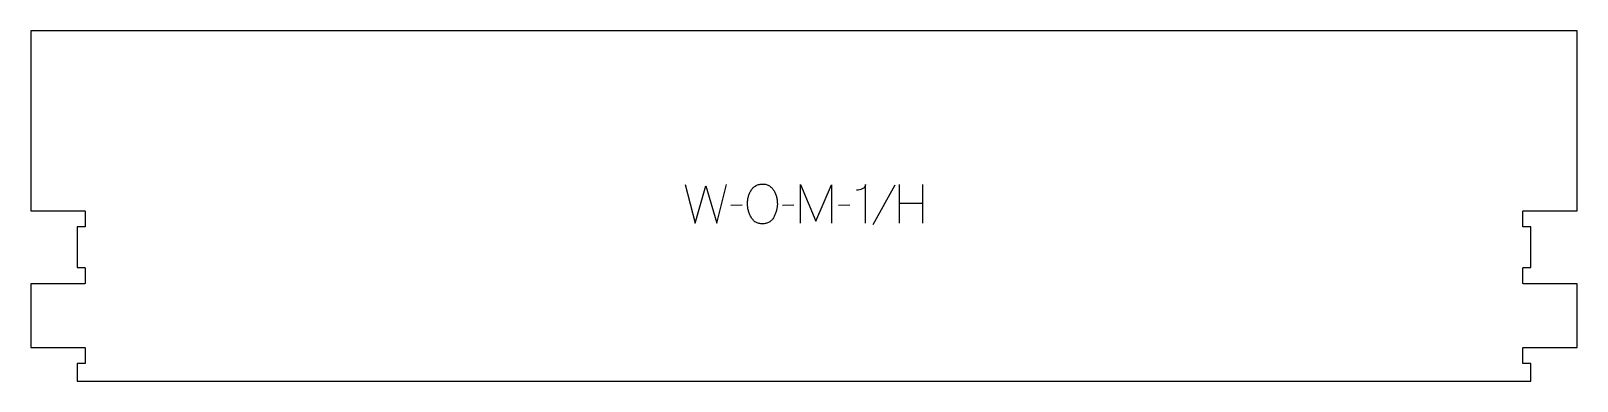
# Model space of a CAD drawing. Extents: x 0 to 1200, y 0 to 271.
import ezdxf

# ---------------------------------------------------------------- set-up
doc = ezdxf.new("R2010")
doc.units = 0
doc.layers.add('1_ANYTOOL_1MMDEEP_LABELS_S', color=2, linetype='CONTINUOUS')
doc.layers.add('4_ANYTOOL_CUTTHROUGH_OUTSI', color=5, linetype='CONTINUOUS')

msp = doc.modelspace()

# ---------------------------------------------------------------- linework, layer by layer
at = {"layer": '1_ANYTOOL_1MMDEEP_LABELS_S'}
for p, q in [((670.228571, 151.940538), (653.042857, 121.16911)), ((673.7, 152.411967), (673.7, 122.411967)), ((692, 122.411967), (692, 152.411967)), ((551.857143, 136.297681), (543.071429, 136.211967)), ((591.885714, 136.297681), (583.1, 136.211967)), ((635.385714, 136.297681), (626.6, 136.211967)), ((692, 137.711967), (673.7, 137.711967))]:
    msp.add_line(p, q, dxfattribs=at)
for points in [[(507.5, 152.411967), (515.214286, 122.411967), (523.657143, 151.511967), (532.142857, 122.411967), (539.642857, 152.411967)], [(597.028571, 122.411967), (597.028571, 152.411967), (609.028571, 124.040538), (621.028571, 152.283396), (621.028571, 122.411967)]]:
    msp.add_lwpolyline(points, dxfattribs=at)
msp.add_lwpolyline([(567.928571, 152.754824, -0.064784), (570.602527, 152.406903, -0.088904), (573.028571, 151.276253, -0.05419), (574.951136, 149.584123, -0.051179), (576.478571, 147.526253, -0.041653), (577.660771, 145.09748, -0.036749), (578.45, 142.511967, -0.024892), (578.907779, 139.892704, -0.030823), (579.071429, 137.240538, -0.034269), (578.894909, 134.668042, -0.031918), (578.380357, 132.140538, -0.031725), (577.49217, 129.531142, -0.026303), (576.307143, 127.040538, -0.058719), (574.783362, 124.878791, -0.077745), (572.744643, 123.215538, -0.077243), (570.257655, 122.236701, -0.055252), (567.585714, 121.940538, -0.054051), (564.831789, 122.239118, -0.077615), (562.266071, 123.236967, -0.078558), (560.190998, 124.92404, -0.060481), (558.65, 127.126253, -0.02629), (557.463339, 129.665472, -0.031299), (556.576786, 132.322681, -0.031469), (556.061747, 134.909497, -0.033416), (555.885714, 137.540538, -0.032847), (556.064392, 140.257487, -0.035049), (556.608929, 142.924467, -0.03503), (557.524902, 145.501506, -0.032231), (558.778571, 147.933396, -0.062518), (560.40046, 150.00049, -0.074052), (562.5125, 151.549467, -0.072322), (565.139353, 152.480358, -0.049083)], format="xyb", close=True, dxfattribs=at)
msp.add_lwpolyline([(647.514286, 122.411967), (647.514286, 152.454824, -0.057478), (647.250263, 151.361857, -0.075801), (646.710714, 150.38161, -0.075474), (645.895262, 149.597735, -0.055107), (644.9, 149.047681, -0.039607), (642.757759, 148.34817, -0.05918), (640.528571, 148.083396)], format="xyb", dxfattribs=at)
at = {"layer": '4_ANYTOOL_CUTTHROUGH_OUTSI'}
msp.add_lwpolyline([(1199.5, 26), (1199.5, 75.5), (1157.75, 75.5, -0.414214), (1157.5, 75.75), (1157.5, 87.75, -0.414214), (1157.75, 88), (1163.5, 88), (1163.5, 119.499667), (1157.75, 119.499667, -0.414214), (1157.5, 119.749667), (1157.5, 131.749667, -0.414214), (1157.75, 131.999667), (1199.499762, 131.999617), (1199.499993, 271.499983), (0.000007, 271.499983), (0.000238, 131.999617), (41.75, 131.999667, -0.414214), (42, 131.749667), (42, 119.749667, -0.414214), (41.75, 119.499667), (36, 119.499667), (36, 88), (41.75, 88, -0.414214), (42, 87.75), (42, 75.75, -0.414214), (41.75, 75.5), (0, 75.5), (0, 26), (41.75, 26, -0.414214), (42, 25.75), (42, 13.75, -0.414214), (41.75, 13.5), (36, 13.5), (36, 0), (1163.5, 0), (1163.5, 13.5), (1157.75, 13.5, -0.414214), (1157.5, 13.75), (1157.5, 25.75, -0.414214), (1157.75, 26)], format="xyb", close=True, dxfattribs=at)

doc.saveas('drawing.dxf')
